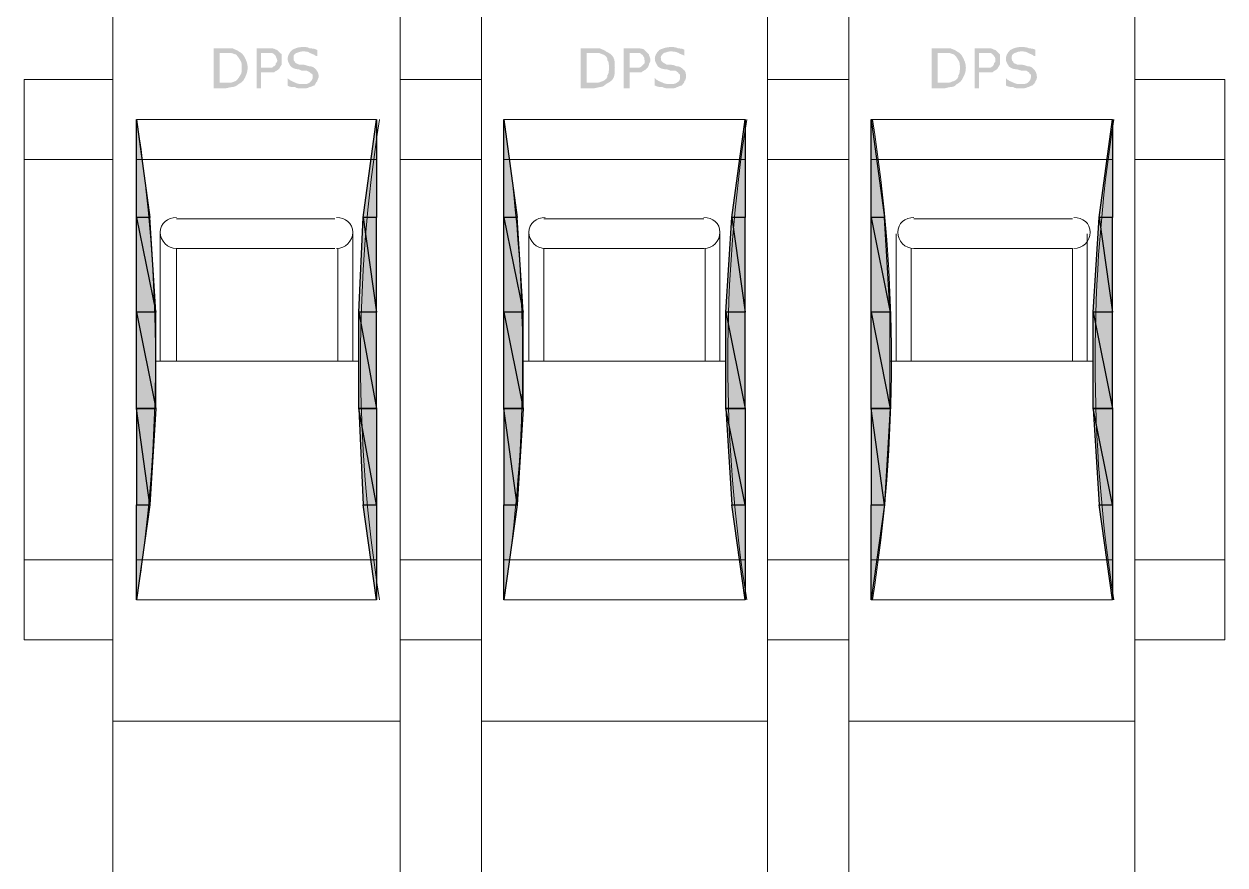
# Model space of a CAD drawing. Header units: metres. Extents: x 2999 to 3164, y 1641 to 1678.
# Drawn here: x 3010.503 to 3011.761, y 1646.888 to 1647.768 of the extents above; entities that cross this region are included whole.
import ezdxf

# ---------------------------------------------------------------- set-up
doc = ezdxf.new("R2010")
doc.units = ezdxf.units.M

msp = doc.modelspace()

# ---------------------------------------------------------------- hatches: boundary and pattern name
at = {"true_color": 0x000007}
h = msp.add_hatch(color=7, dxfattribs=at)
edge = h.paths.add_edge_path()
edge.add_spline(control_points=[(3010.7371, 1647.7226), (3010.7371, 1647.7179), (3010.7355, 1647.7148), (3010.734, 1647.7117), (3010.734, 1647.7117), (3010.7324, 1647.7086), (3010.7309, 1647.7071), (3010.7277, 1647.7055), (3010.7277, 1647.7055), (3010.7262, 1647.704), (3010.7231, 1647.7024), (3010.7215, 1647.7024), (3010.7215, 1647.7024), (3010.7184, 1647.7024), (3010.7153, 1647.7009), (3010.7122, 1647.7009)], knot_values=[0, 0, 0, 0, 0.0625, 0.0625, 0.0625, 0.0625, 0.125, 0.125, 0.125, 0.125, 0.1875, 0.1875, 0.1875, 0.1875, 1, 1, 1, 1], degree=3, periodic=0)
edge.add_line((3010.7122, 1647.7009), (3010.7014, 1647.7009))
edge.add_line((3010.7014, 1647.7009), (3010.7014, 1647.7428))
edge.add_line((3010.7014, 1647.7428), (3010.7122, 1647.7428))
edge.add_spline(control_points=[(3010.7122, 1647.7428), (3010.7153, 1647.7428), (3010.72, 1647.7428), (3010.7215, 1647.7428), (3010.7215, 1647.7428), (3010.7246, 1647.7412), (3010.7262, 1647.7412), (3010.7277, 1647.7397), (3010.7277, 1647.7397), (3010.7309, 1647.7381), (3010.7324, 1647.7366), (3010.734, 1647.7335), (3010.734, 1647.7335), (3010.7355, 1647.7303), (3010.7371, 1647.7272), (3010.7371, 1647.7226)], knot_values=[0, 0, 0, 0, 0.0625, 0.0625, 0.0625, 0.0625, 0.125, 0.125, 0.125, 0.125, 0.1875, 0.1875, 0.1875, 0.1875, 1, 1, 1, 1], degree=3, periodic=0)
edge = h.paths.add_edge_path()
edge.add_spline(control_points=[(3010.7309, 1647.7226), (3010.7309, 1647.7257), (3010.7309, 1647.7288), (3010.7293, 1647.7303), (3010.7293, 1647.7303), (3010.7277, 1647.7335), (3010.7262, 1647.735), (3010.7246, 1647.7366), (3010.7246, 1647.7366), (3010.7231, 1647.7366), (3010.7215, 1647.7381), (3010.7184, 1647.7381), (3010.7184, 1647.7381), (3010.7169, 1647.7381), (3010.7153, 1647.7381), (3010.7122, 1647.7381)], knot_values=[0, 0, 0, 0, 0.0625, 0.0625, 0.0625, 0.0625, 0.125, 0.125, 0.125, 0.125, 0.1875, 0.1875, 0.1875, 0.1875, 1, 1, 1, 1], degree=3, periodic=0)
edge.add_line((3010.7122, 1647.7381), (3010.7076, 1647.7381))
edge.add_line((3010.7076, 1647.7381), (3010.7076, 1647.7071))
edge.add_line((3010.7076, 1647.7071), (3010.7122, 1647.7071))
edge.add_spline(control_points=[(3010.7122, 1647.7071), (3010.7153, 1647.7071), (3010.7169, 1647.7071), (3010.72, 1647.7071), (3010.72, 1647.7071), (3010.7215, 1647.7071), (3010.7231, 1647.7086), (3010.7246, 1647.7086), (3010.7246, 1647.7086), (3010.7262, 1647.7102), (3010.7277, 1647.7117), (3010.7293, 1647.7148), (3010.7293, 1647.7148), (3010.7309, 1647.7164), (3010.7309, 1647.7195), (3010.7309, 1647.7226)], knot_values=[0, 0, 0, 0, 0.0625, 0.0625, 0.0625, 0.0625, 0.125, 0.125, 0.125, 0.125, 0.1875, 0.1875, 0.1875, 0.1875, 1, 1, 1, 1], degree=3, periodic=0)
edge = h.paths.add_edge_path()
edge.add_spline(control_points=[(3010.7728, 1647.7303), (3010.7728, 1647.7288), (3010.7728, 1647.7272), (3010.7728, 1647.7257), (3010.7728, 1647.7257), (3010.7712, 1647.7241), (3010.7712, 1647.7226), (3010.7696, 1647.721), (3010.7696, 1647.721), (3010.7681, 1647.7195), (3010.7665, 1647.7195), (3010.765, 1647.7179), (3010.765, 1647.7179), (3010.7619, 1647.7179), (3010.7603, 1647.7179), (3010.7572, 1647.7179)], knot_values=[0, 0, 0, 0, 0.0625, 0.0625, 0.0625, 0.0625, 0.125, 0.125, 0.125, 0.125, 0.1875, 0.1875, 0.1875, 0.1875, 1, 1, 1, 1], degree=3, periodic=0)
edge.add_line((3010.7572, 1647.7179), (3010.751, 1647.7179))
edge.add_line((3010.751, 1647.7179), (3010.751, 1647.7009))
edge.add_line((3010.751, 1647.7009), (3010.7464, 1647.7009))
edge.add_line((3010.7464, 1647.7009), (3010.7464, 1647.7428))
edge.add_line((3010.7464, 1647.7428), (3010.7572, 1647.7428))
edge.add_spline(control_points=[(3010.7572, 1647.7428), (3010.7603, 1647.7428), (3010.7619, 1647.7428), (3010.7634, 1647.7428), (3010.7634, 1647.7428), (3010.765, 1647.7428), (3010.7665, 1647.7412), (3010.7681, 1647.7412), (3010.7681, 1647.7412), (3010.7696, 1647.7397), (3010.7712, 1647.7381), (3010.7728, 1647.7366), (3010.7728, 1647.7366), (3010.7728, 1647.735), (3010.7728, 1647.7335), (3010.7728, 1647.7303)], knot_values=[0, 0, 0, 0, 0.0625, 0.0625, 0.0625, 0.0625, 0.125, 0.125, 0.125, 0.125, 0.1875, 0.1875, 0.1875, 0.1875, 1, 1, 1, 1], degree=3, periodic=0)
edge = h.paths.add_edge_path()
edge.add_spline(control_points=[(3010.7681, 1647.7303), (3010.7681, 1647.7319), (3010.7665, 1647.7335), (3010.7665, 1647.735), (3010.7665, 1647.735), (3010.7665, 1647.735), (3010.765, 1647.7366), (3010.765, 1647.7366), (3010.765, 1647.7366), (3010.7634, 1647.7381), (3010.7619, 1647.7381), (3010.7619, 1647.7381), (3010.7619, 1647.7381), (3010.7603, 1647.7381), (3010.7588, 1647.7381), (3010.7572, 1647.7381)], knot_values=[0, 0, 0, 0, 0.0625, 0.0625, 0.0625, 0.0625, 0.125, 0.125, 0.125, 0.125, 0.1875, 0.1875, 0.1875, 0.1875, 1, 1, 1, 1], degree=3, periodic=0)
edge.add_line((3010.7572, 1647.7381), (3010.751, 1647.7381))
edge.add_line((3010.751, 1647.7381), (3010.751, 1647.7226))
edge.add_line((3010.751, 1647.7226), (3010.7557, 1647.7226))
edge.add_spline(control_points=[(3010.7557, 1647.7226), (3010.7588, 1647.7226), (3010.7603, 1647.7226), (3010.7619, 1647.7226), (3010.7619, 1647.7226), (3010.7634, 1647.7226), (3010.7634, 1647.7241), (3010.765, 1647.7241), (3010.765, 1647.7241), (3010.7665, 1647.7257), (3010.7665, 1647.7257), (3010.7665, 1647.7272), (3010.7665, 1647.7272), (3010.7681, 1647.7288), (3010.7681, 1647.7288), (3010.7681, 1647.7303)], knot_values=[0, 0, 0, 0, 0.0625, 0.0625, 0.0625, 0.0625, 0.125, 0.125, 0.125, 0.125, 0.1875, 0.1875, 0.1875, 0.1875, 1, 1, 1, 1], degree=3, periodic=0)
edge = h.paths.add_edge_path()
edge.add_spline(control_points=[(3010.8116, 1647.7133), (3010.8116, 1647.7117), (3010.81, 1647.7102), (3010.81, 1647.7086), (3010.81, 1647.7086), (3010.8084, 1647.7071), (3010.8084, 1647.7055), (3010.8069, 1647.704), (3010.8069, 1647.704), (3010.8053, 1647.704), (3010.8038, 1647.7024), (3010.8022, 1647.7024), (3010.8022, 1647.7024), (3010.7991, 1647.7009), (3010.7976, 1647.7009), (3010.7945, 1647.7009), (3010.7945, 1647.7009), (3010.7914, 1647.7009), (3010.7883, 1647.7009), (3010.7867, 1647.7024), (3010.7867, 1647.7024), (3010.7836, 1647.7024), (3010.7805, 1647.7024), (3010.779, 1647.704)], knot_values=[0, 0, 0, 0, 0.041667, 0.041667, 0.041667, 0.041667, 0.083333, 0.083333, 0.083333, 0.083333, 0.125, 0.125, 0.125, 0.125, 0.166667, 0.166667, 0.166667, 0.166667, 0.208333, 0.208333, 0.208333, 0.208333, 1, 1, 1, 1], degree=3, periodic=0)
edge.add_line((3010.779, 1647.704), (3010.779, 1647.7117))
edge.add_spline(control_points=[(3010.779, 1647.7117), (3010.7821, 1647.7086), (3010.7836, 1647.7086), (3010.7867, 1647.7071), (3010.7867, 1647.7071), (3010.7898, 1647.7055), (3010.7914, 1647.7055), (3010.7945, 1647.7055), (3010.7945, 1647.7055), (3010.7976, 1647.7055), (3010.8007, 1647.7055), (3010.8022, 1647.7071), (3010.8022, 1647.7071), (3010.8038, 1647.7086), (3010.8053, 1647.7102), (3010.8053, 1647.7133), (3010.8053, 1647.7133), (3010.8053, 1647.7148), (3010.8053, 1647.7164), (3010.8038, 1647.7164), (3010.8038, 1647.7164), (3010.8022, 1647.7179), (3010.8022, 1647.7179), (3010.7991, 1647.7195), (3010.7991, 1647.7195), (3010.7991, 1647.7195), (3010.7976, 1647.7195), (3010.7945, 1647.7195), (3010.7945, 1647.7195), (3010.7929, 1647.7195), (3010.7914, 1647.721), (3010.7898, 1647.721), (3010.7898, 1647.721), (3010.7867, 1647.721), (3010.7836, 1647.7226), (3010.7821, 1647.7241), (3010.7821, 1647.7241), (3010.7805, 1647.7272), (3010.779, 1647.7288), (3010.779, 1647.7319), (3010.779, 1647.7319), (3010.779, 1647.735), (3010.7805, 1647.7381), (3010.7836, 1647.7412), (3010.7836, 1647.7412), (3010.7867, 1647.7428), (3010.7898, 1647.7443), (3010.7945, 1647.7443), (3010.7945, 1647.7443), (3010.7976, 1647.7443), (3010.8007, 1647.7443), (3010.8022, 1647.7428), (3010.8022, 1647.7428), (3010.8053, 1647.7428), (3010.8069, 1647.7428), (3010.81, 1647.7412)], knot_values=[0, 0, 0, 0, 0.017857, 0.017857, 0.017857, 0.017857, 0.035714, 0.035714, 0.035714, 0.035714, 0.053571, 0.053571, 0.053571, 0.053571, 0.071429, 0.071429, 0.071429, 0.071429, 0.089286, 0.089286, 0.089286, 0.089286, 0.107143, 0.107143, 0.107143, 0.107143, 0.125, 0.125, 0.125, 0.125, 0.142857, 0.142857, 0.142857, 0.142857, 0.160714, 0.160714, 0.160714, 0.160714, 0.178571, 0.178571, 0.178571, 0.178571, 0.196429, 0.196429, 0.196429, 0.196429, 0.214286, 0.214286, 0.214286, 0.214286, 0.232143, 0.232143, 0.232143, 0.232143, 1, 1, 1, 1], degree=3, periodic=0)
edge.add_line((3010.81, 1647.7412), (3010.81, 1647.735))
edge.add_line((3010.81, 1647.735), (3010.8084, 1647.735))
edge.add_spline(control_points=[(3010.8084, 1647.735), (3010.8069, 1647.7366), (3010.8053, 1647.7366), (3010.8022, 1647.7381), (3010.8022, 1647.7381), (3010.8007, 1647.7397), (3010.7976, 1647.7397), (3010.7945, 1647.7397), (3010.7945, 1647.7397), (3010.7914, 1647.7397), (3010.7898, 1647.7381), (3010.7883, 1647.7381), (3010.7883, 1647.7381), (3010.7852, 1647.7366), (3010.7852, 1647.735), (3010.7852, 1647.7335), (3010.7852, 1647.7335), (3010.7852, 1647.7303), (3010.7852, 1647.7303), (3010.7867, 1647.7288), (3010.7867, 1647.7288), (3010.7867, 1647.7272), (3010.7883, 1647.7272), (3010.7914, 1647.7257), (3010.7914, 1647.7257), (3010.7914, 1647.7257), (3010.7945, 1647.7257), (3010.796, 1647.7257), (3010.796, 1647.7257), (3010.7976, 1647.7257), (3010.8007, 1647.7241), (3010.8022, 1647.7241), (3010.8022, 1647.7241), (3010.8053, 1647.7241), (3010.8069, 1647.7226), (3010.8084, 1647.721), (3010.8084, 1647.721), (3010.81, 1647.7195), (3010.8116, 1647.7164), (3010.8116, 1647.7133)], knot_values=[0, 0, 0, 0, 0.025, 0.025, 0.025, 0.025, 0.05, 0.05, 0.05, 0.05, 0.075, 0.075, 0.075, 0.075, 0.1, 0.1, 0.1, 0.1, 0.125, 0.125, 0.125, 0.125, 0.15, 0.15, 0.15, 0.15, 0.175, 0.175, 0.175, 0.175, 0.2, 0.2, 0.2, 0.2, 0.225, 0.225, 0.225, 0.225, 1, 1, 1, 1], degree=3, periodic=0)
h = msp.add_hatch(color=7, dxfattribs=at)
edge = h.paths.add_edge_path()
edge.add_spline(control_points=[(3011.1219, 1647.7226), (3011.1219, 1647.7179), (3011.1219, 1647.7148), (3011.1204, 1647.7117), (3011.1204, 1647.7117), (3011.1188, 1647.7086), (3011.1157, 1647.7071), (3011.1126, 1647.7055), (3011.1126, 1647.7055), (3011.1111, 1647.704), (3011.1095, 1647.7024), (3011.1064, 1647.7024), (3011.1064, 1647.7024), (3011.1049, 1647.7024), (3011.1018, 1647.7009), (3011.0971, 1647.7009)], knot_values=[0, 0, 0, 0, 0.0625, 0.0625, 0.0625, 0.0625, 0.125, 0.125, 0.125, 0.125, 0.1875, 0.1875, 0.1875, 0.1875, 1, 1, 1, 1], degree=3, periodic=0)
edge.add_line((3011.0971, 1647.7009), (3011.0862, 1647.7009))
edge.add_line((3011.0862, 1647.7009), (3011.0862, 1647.7428))
edge.add_line((3011.0862, 1647.7428), (3011.0971, 1647.7428))
edge.add_spline(control_points=[(3011.0971, 1647.7428), (3011.1018, 1647.7428), (3011.1049, 1647.7428), (3011.1064, 1647.7428), (3011.1064, 1647.7428), (3011.1095, 1647.7412), (3011.1111, 1647.7412), (3011.1126, 1647.7397), (3011.1126, 1647.7397), (3011.1157, 1647.7381), (3011.1188, 1647.7366), (3011.1204, 1647.7335), (3011.1204, 1647.7335), (3011.1219, 1647.7303), (3011.1219, 1647.7272), (3011.1219, 1647.7226)], knot_values=[0, 0, 0, 0, 0.0625, 0.0625, 0.0625, 0.0625, 0.125, 0.125, 0.125, 0.125, 0.1875, 0.1875, 0.1875, 0.1875, 1, 1, 1, 1], degree=3, periodic=0)
edge = h.paths.add_edge_path()
edge.add_spline(control_points=[(3011.1157, 1647.7226), (3011.1157, 1647.7257), (3011.1157, 1647.7288), (3011.1142, 1647.7303), (3011.1142, 1647.7303), (3011.1142, 1647.7335), (3011.1126, 1647.735), (3011.1095, 1647.7366), (3011.1095, 1647.7366), (3011.108, 1647.7366), (3011.1064, 1647.7381), (3011.1049, 1647.7381), (3011.1049, 1647.7381), (3011.1018, 1647.7381), (3011.1002, 1647.7381), (3011.0971, 1647.7381)], knot_values=[0, 0, 0, 0, 0.0625, 0.0625, 0.0625, 0.0625, 0.125, 0.125, 0.125, 0.125, 0.1875, 0.1875, 0.1875, 0.1875, 1, 1, 1, 1], degree=3, periodic=0)
edge.add_line((3011.0971, 1647.7381), (3011.0925, 1647.7381))
edge.add_line((3011.0925, 1647.7381), (3011.0925, 1647.7071))
edge.add_line((3011.0925, 1647.7071), (3011.0971, 1647.7071))
edge.add_spline(control_points=[(3011.0971, 1647.7071), (3011.1002, 1647.7071), (3011.1033, 1647.7071), (3011.1049, 1647.7071), (3011.1049, 1647.7071), (3011.1064, 1647.7071), (3011.108, 1647.7086), (3011.1095, 1647.7086), (3011.1095, 1647.7086), (3011.1126, 1647.7102), (3011.1142, 1647.7117), (3011.1142, 1647.7148), (3011.1142, 1647.7148), (3011.1157, 1647.7164), (3011.1157, 1647.7195), (3011.1157, 1647.7226)], knot_values=[0, 0, 0, 0, 0.0625, 0.0625, 0.0625, 0.0625, 0.125, 0.125, 0.125, 0.125, 0.1875, 0.1875, 0.1875, 0.1875, 1, 1, 1, 1], degree=3, periodic=0)
edge = h.paths.add_edge_path()
edge.add_spline(control_points=[(3011.1592, 1647.7303), (3011.1592, 1647.7288), (3011.1576, 1647.7272), (3011.1576, 1647.7257), (3011.1576, 1647.7257), (3011.1576, 1647.7241), (3011.1561, 1647.7226), (3011.1545, 1647.721), (3011.1545, 1647.721), (3011.153, 1647.7195), (3011.1514, 1647.7195), (3011.1499, 1647.7179), (3011.1499, 1647.7179), (3011.1483, 1647.7179), (3011.1452, 1647.7179), (3011.1421, 1647.7179)], knot_values=[0, 0, 0, 0, 0.0625, 0.0625, 0.0625, 0.0625, 0.125, 0.125, 0.125, 0.125, 0.1875, 0.1875, 0.1875, 0.1875, 1, 1, 1, 1], degree=3, periodic=0)
edge.add_line((3011.1421, 1647.7179), (3011.1375, 1647.7179))
edge.add_line((3011.1375, 1647.7179), (3011.1375, 1647.7009))
edge.add_line((3011.1375, 1647.7009), (3011.1313, 1647.7009))
edge.add_line((3011.1313, 1647.7009), (3011.1313, 1647.7428))
edge.add_line((3011.1313, 1647.7428), (3011.1421, 1647.7428))
edge.add_spline(control_points=[(3011.1421, 1647.7428), (3011.1452, 1647.7428), (3011.1468, 1647.7428), (3011.1483, 1647.7428), (3011.1483, 1647.7428), (3011.1514, 1647.7428), (3011.153, 1647.7412), (3011.153, 1647.7412), (3011.153, 1647.7412), (3011.1545, 1647.7397), (3011.1561, 1647.7381), (3011.1576, 1647.7366), (3011.1576, 1647.7366), (3011.1576, 1647.735), (3011.1592, 1647.7335), (3011.1592, 1647.7303)], knot_values=[0, 0, 0, 0, 0.0625, 0.0625, 0.0625, 0.0625, 0.125, 0.125, 0.125, 0.125, 0.1875, 0.1875, 0.1875, 0.1875, 1, 1, 1, 1], degree=3, periodic=0)
edge = h.paths.add_edge_path()
edge.add_spline(control_points=[(3011.153, 1647.7303), (3011.153, 1647.7319), (3011.153, 1647.7335), (3011.1514, 1647.735), (3011.1514, 1647.735), (3011.1514, 1647.735), (3011.1514, 1647.7366), (3011.1499, 1647.7366), (3011.1499, 1647.7366), (3011.1483, 1647.7381), (3011.1483, 1647.7381), (3011.1468, 1647.7381), (3011.1468, 1647.7381), (3011.1452, 1647.7381), (3011.1437, 1647.7381), (3011.1421, 1647.7381)], knot_values=[0, 0, 0, 0, 0.0625, 0.0625, 0.0625, 0.0625, 0.125, 0.125, 0.125, 0.125, 0.1875, 0.1875, 0.1875, 0.1875, 1, 1, 1, 1], degree=3, periodic=0)
edge.add_line((3011.1421, 1647.7381), (3011.1375, 1647.7381))
edge.add_line((3011.1375, 1647.7381), (3011.1375, 1647.7226))
edge.add_line((3011.1375, 1647.7226), (3011.1421, 1647.7226))
edge.add_spline(control_points=[(3011.1421, 1647.7226), (3011.1437, 1647.7226), (3011.1452, 1647.7226), (3011.1468, 1647.7226), (3011.1468, 1647.7226), (3011.1483, 1647.7226), (3011.1499, 1647.7241), (3011.1499, 1647.7241), (3011.1499, 1647.7241), (3011.1514, 1647.7257), (3011.1514, 1647.7257), (3011.153, 1647.7272), (3011.153, 1647.7272), (3011.153, 1647.7288), (3011.153, 1647.7288), (3011.153, 1647.7303)], knot_values=[0, 0, 0, 0, 0.0625, 0.0625, 0.0625, 0.0625, 0.125, 0.125, 0.125, 0.125, 0.1875, 0.1875, 0.1875, 0.1875, 1, 1, 1, 1], degree=3, periodic=0)
edge = h.paths.add_edge_path()
edge.add_spline(control_points=[(3011.1964, 1647.7133), (3011.1964, 1647.7117), (3011.1964, 1647.7102), (3011.1949, 1647.7086), (3011.1949, 1647.7086), (3011.1949, 1647.7071), (3011.1933, 1647.7055), (3011.1918, 1647.704), (3011.1918, 1647.704), (3011.1902, 1647.704), (3011.1887, 1647.7024), (3011.1871, 1647.7024), (3011.1871, 1647.7024), (3011.1856, 1647.7009), (3011.1825, 1647.7009), (3011.1794, 1647.7009), (3011.1794, 1647.7009), (3011.1763, 1647.7009), (3011.1747, 1647.7009), (3011.1716, 1647.7024), (3011.1716, 1647.7024), (3011.1685, 1647.7024), (3011.1669, 1647.7024), (3011.1638, 1647.704)], knot_values=[0, 0, 0, 0, 0.041667, 0.041667, 0.041667, 0.041667, 0.083333, 0.083333, 0.083333, 0.083333, 0.125, 0.125, 0.125, 0.125, 0.166667, 0.166667, 0.166667, 0.166667, 0.208333, 0.208333, 0.208333, 0.208333, 1, 1, 1, 1], degree=3, periodic=0)
edge.add_line((3011.1638, 1647.704), (3011.1638, 1647.7117))
edge.add_spline(control_points=[(3011.1638, 1647.7117), (3011.1669, 1647.7086), (3011.1685, 1647.7086), (3011.1716, 1647.7071), (3011.1716, 1647.7071), (3011.1747, 1647.7055), (3011.1778, 1647.7055), (3011.1794, 1647.7055), (3011.1794, 1647.7055), (3011.1825, 1647.7055), (3011.1856, 1647.7055), (3011.1871, 1647.7071), (3011.1871, 1647.7071), (3011.1902, 1647.7086), (3011.1902, 1647.7102), (3011.1902, 1647.7133), (3011.1902, 1647.7133), (3011.1902, 1647.7148), (3011.1902, 1647.7164), (3011.1887, 1647.7164), (3011.1887, 1647.7164), (3011.1887, 1647.7179), (3011.1871, 1647.7179), (3011.1856, 1647.7195), (3011.1856, 1647.7195), (3011.184, 1647.7195), (3011.1825, 1647.7195), (3011.1809, 1647.7195), (3011.1809, 1647.7195), (3011.1794, 1647.7195), (3011.1778, 1647.721), (3011.1747, 1647.721), (3011.1747, 1647.721), (3011.1716, 1647.721), (3011.1685, 1647.7226), (3011.1669, 1647.7241), (3011.1669, 1647.7241), (3011.1654, 1647.7272), (3011.1638, 1647.7288), (3011.1638, 1647.7319), (3011.1638, 1647.7319), (3011.1638, 1647.735), (3011.1654, 1647.7381), (3011.1685, 1647.7412), (3011.1685, 1647.7412), (3011.1716, 1647.7428), (3011.1763, 1647.7443), (3011.1809, 1647.7443), (3011.1809, 1647.7443), (3011.1825, 1647.7443), (3011.1856, 1647.7443), (3011.1887, 1647.7428), (3011.1887, 1647.7428), (3011.1902, 1647.7428), (3011.1933, 1647.7428), (3011.1949, 1647.7412)], knot_values=[0, 0, 0, 0, 0.017857, 0.017857, 0.017857, 0.017857, 0.035714, 0.035714, 0.035714, 0.035714, 0.053571, 0.053571, 0.053571, 0.053571, 0.071429, 0.071429, 0.071429, 0.071429, 0.089286, 0.089286, 0.089286, 0.089286, 0.107143, 0.107143, 0.107143, 0.107143, 0.125, 0.125, 0.125, 0.125, 0.142857, 0.142857, 0.142857, 0.142857, 0.160714, 0.160714, 0.160714, 0.160714, 0.178571, 0.178571, 0.178571, 0.178571, 0.196429, 0.196429, 0.196429, 0.196429, 0.214286, 0.214286, 0.214286, 0.214286, 0.232143, 0.232143, 0.232143, 0.232143, 1, 1, 1, 1], degree=3, periodic=0)
edge.add_line((3011.1949, 1647.7412), (3011.1949, 1647.735))
edge.add_spline(control_points=[(3011.1949, 1647.735), (3011.1933, 1647.7366), (3011.1902, 1647.7366), (3011.1887, 1647.7381), (3011.1887, 1647.7381), (3011.1856, 1647.7397), (3011.1825, 1647.7397), (3011.1794, 1647.7397), (3011.1794, 1647.7397), (3011.1778, 1647.7397), (3011.1747, 1647.7381), (3011.1732, 1647.7381), (3011.1732, 1647.7381), (3011.1716, 1647.7366), (3011.1701, 1647.735), (3011.1701, 1647.7335), (3011.1701, 1647.7335), (3011.1701, 1647.7303), (3011.1701, 1647.7303), (3011.1716, 1647.7288), (3011.1716, 1647.7288), (3011.1732, 1647.7272), (3011.1747, 1647.7272), (3011.1763, 1647.7257), (3011.1763, 1647.7257), (3011.1778, 1647.7257), (3011.1794, 1647.7257), (3011.1809, 1647.7257), (3011.1809, 1647.7257), (3011.184, 1647.7257), (3011.1856, 1647.7241), (3011.1871, 1647.7241), (3011.1871, 1647.7241), (3011.1902, 1647.7241), (3011.1918, 1647.7226), (3011.1933, 1647.721), (3011.1933, 1647.721), (3011.1964, 1647.7195), (3011.1964, 1647.7164), (3011.1964, 1647.7133)], knot_values=[0, 0, 0, 0, 0.025, 0.025, 0.025, 0.025, 0.05, 0.05, 0.05, 0.05, 0.075, 0.075, 0.075, 0.075, 0.1, 0.1, 0.1, 0.1, 0.125, 0.125, 0.125, 0.125, 0.15, 0.15, 0.15, 0.15, 0.175, 0.175, 0.175, 0.175, 0.2, 0.2, 0.2, 0.2, 0.225, 0.225, 0.225, 0.225, 1, 1, 1, 1], degree=3, periodic=0)
h = msp.add_hatch(color=7, dxfattribs=at)
edge = h.paths.add_edge_path()
edge.add_spline(control_points=[(3011.4898, 1647.7226), (3011.4898, 1647.7179), (3011.4882, 1647.7148), (3011.4866, 1647.7117), (3011.4866, 1647.7117), (3011.4851, 1647.7086), (3011.4835, 1647.7071), (3011.4804, 1647.7055), (3011.4804, 1647.7055), (3011.4789, 1647.704), (3011.4773, 1647.7024), (3011.4742, 1647.7024), (3011.4742, 1647.7024), (3011.4711, 1647.7024), (3011.4696, 1647.7009), (3011.4649, 1647.7009)], knot_values=[0, 0, 0, 0, 0.0625, 0.0625, 0.0625, 0.0625, 0.125, 0.125, 0.125, 0.125, 0.1875, 0.1875, 0.1875, 0.1875, 1, 1, 1, 1], degree=3, periodic=0)
edge.add_line((3011.4649, 1647.7009), (3011.4541, 1647.7009))
edge.add_line((3011.4541, 1647.7009), (3011.4541, 1647.7428))
edge.add_line((3011.4541, 1647.7428), (3011.4649, 1647.7428))
edge.add_spline(control_points=[(3011.4649, 1647.7428), (3011.4696, 1647.7428), (3011.4727, 1647.7428), (3011.4742, 1647.7428), (3011.4742, 1647.7428), (3011.4773, 1647.7412), (3011.4789, 1647.7412), (3011.4804, 1647.7397), (3011.4804, 1647.7397), (3011.4835, 1647.7381), (3011.4851, 1647.7366), (3011.4866, 1647.7335), (3011.4866, 1647.7335), (3011.4882, 1647.7303), (3011.4898, 1647.7272), (3011.4898, 1647.7226)], knot_values=[0, 0, 0, 0, 0.0625, 0.0625, 0.0625, 0.0625, 0.125, 0.125, 0.125, 0.125, 0.1875, 0.1875, 0.1875, 0.1875, 1, 1, 1, 1], degree=3, periodic=0)
edge = h.paths.add_edge_path()
edge.add_spline(control_points=[(3011.4835, 1647.7226), (3011.4835, 1647.7257), (3011.4835, 1647.7288), (3011.482, 1647.7303), (3011.482, 1647.7303), (3011.4804, 1647.7335), (3011.4789, 1647.735), (3011.4773, 1647.7366), (3011.4773, 1647.7366), (3011.4758, 1647.7366), (3011.4742, 1647.7381), (3011.4711, 1647.7381), (3011.4711, 1647.7381), (3011.4696, 1647.7381), (3011.468, 1647.7381), (3011.4649, 1647.7381)], knot_values=[0, 0, 0, 0, 0.0625, 0.0625, 0.0625, 0.0625, 0.125, 0.125, 0.125, 0.125, 0.1875, 0.1875, 0.1875, 0.1875, 1, 1, 1, 1], degree=3, periodic=0)
edge.add_line((3011.4649, 1647.7381), (3011.4603, 1647.7381))
edge.add_line((3011.4603, 1647.7381), (3011.4603, 1647.7071))
edge.add_line((3011.4603, 1647.7071), (3011.4649, 1647.7071))
edge.add_spline(control_points=[(3011.4649, 1647.7071), (3011.468, 1647.7071), (3011.4696, 1647.7071), (3011.4727, 1647.7071), (3011.4727, 1647.7071), (3011.4742, 1647.7071), (3011.4758, 1647.7086), (3011.4773, 1647.7086), (3011.4773, 1647.7086), (3011.4804, 1647.7102), (3011.482, 1647.7117), (3011.482, 1647.7148), (3011.482, 1647.7148), (3011.4835, 1647.7164), (3011.4835, 1647.7195), (3011.4835, 1647.7226)], knot_values=[0, 0, 0, 0, 0.0625, 0.0625, 0.0625, 0.0625, 0.125, 0.125, 0.125, 0.125, 0.1875, 0.1875, 0.1875, 0.1875, 1, 1, 1, 1], degree=3, periodic=0)
edge = h.paths.add_edge_path()
edge.add_spline(control_points=[(3011.5254, 1647.7303), (3011.5254, 1647.7288), (3011.5254, 1647.7272), (3011.5254, 1647.7257), (3011.5254, 1647.7257), (3011.5239, 1647.7241), (3011.5239, 1647.7226), (3011.5223, 1647.721), (3011.5223, 1647.721), (3011.5208, 1647.7195), (3011.5192, 1647.7195), (3011.5177, 1647.7179), (3011.5177, 1647.7179), (3011.5161, 1647.7179), (3011.513, 1647.7179), (3011.5099, 1647.7179)], knot_values=[0, 0, 0, 0, 0.0625, 0.0625, 0.0625, 0.0625, 0.125, 0.125, 0.125, 0.125, 0.1875, 0.1875, 0.1875, 0.1875, 1, 1, 1, 1], degree=3, periodic=0)
edge.add_line((3011.5099, 1647.7179), (3011.5037, 1647.7179))
edge.add_line((3011.5037, 1647.7179), (3011.5037, 1647.7009))
edge.add_line((3011.5037, 1647.7009), (3011.4991, 1647.7009))
edge.add_line((3011.4991, 1647.7009), (3011.4991, 1647.7428))
edge.add_line((3011.4991, 1647.7428), (3011.5099, 1647.7428))
edge.add_spline(control_points=[(3011.5099, 1647.7428), (3011.513, 1647.7428), (3011.5146, 1647.7428), (3011.5161, 1647.7428), (3011.5161, 1647.7428), (3011.5177, 1647.7428), (3011.5192, 1647.7412), (3011.5208, 1647.7412), (3011.5208, 1647.7412), (3011.5223, 1647.7397), (3011.5239, 1647.7381), (3011.5254, 1647.7366), (3011.5254, 1647.7366), (3011.5254, 1647.735), (3011.5254, 1647.7335), (3011.5254, 1647.7303)], knot_values=[0, 0, 0, 0, 0.0625, 0.0625, 0.0625, 0.0625, 0.125, 0.125, 0.125, 0.125, 0.1875, 0.1875, 0.1875, 0.1875, 1, 1, 1, 1], degree=3, periodic=0)
edge = h.paths.add_edge_path()
edge.add_spline(control_points=[(3011.5208, 1647.7303), (3011.5208, 1647.7319), (3011.5208, 1647.7335), (3011.5192, 1647.735), (3011.5192, 1647.735), (3011.5192, 1647.735), (3011.5177, 1647.7366), (3011.5177, 1647.7366), (3011.5177, 1647.7366), (3011.5161, 1647.7381), (3011.5161, 1647.7381), (3011.5146, 1647.7381), (3011.5146, 1647.7381), (3011.513, 1647.7381), (3011.5115, 1647.7381), (3011.5099, 1647.7381)], knot_values=[0, 0, 0, 0, 0.0625, 0.0625, 0.0625, 0.0625, 0.125, 0.125, 0.125, 0.125, 0.1875, 0.1875, 0.1875, 0.1875, 1, 1, 1, 1], degree=3, periodic=0)
edge.add_line((3011.5099, 1647.7381), (3011.5037, 1647.7381))
edge.add_line((3011.5037, 1647.7381), (3011.5037, 1647.7226))
edge.add_line((3011.5037, 1647.7226), (3011.5084, 1647.7226))
edge.add_spline(control_points=[(3011.5084, 1647.7226), (3011.5115, 1647.7226), (3011.513, 1647.7226), (3011.5146, 1647.7226), (3011.5146, 1647.7226), (3011.5161, 1647.7226), (3011.5177, 1647.7241), (3011.5177, 1647.7241), (3011.5177, 1647.7241), (3011.5192, 1647.7257), (3011.5192, 1647.7257), (3011.5192, 1647.7272), (3011.5192, 1647.7272), (3011.5208, 1647.7288), (3011.5208, 1647.7288), (3011.5208, 1647.7303)], knot_values=[0, 0, 0, 0, 0.0625, 0.0625, 0.0625, 0.0625, 0.125, 0.125, 0.125, 0.125, 0.1875, 0.1875, 0.1875, 0.1875, 1, 1, 1, 1], degree=3, periodic=0)
edge = h.paths.add_edge_path()
edge.add_spline(control_points=[(3011.5642, 1647.7133), (3011.5642, 1647.7117), (3011.5642, 1647.7102), (3011.5627, 1647.7086), (3011.5627, 1647.7086), (3011.5627, 1647.7071), (3011.5611, 1647.7055), (3011.5596, 1647.704), (3011.5596, 1647.704), (3011.558, 1647.704), (3011.5565, 1647.7024), (3011.5549, 1647.7024), (3011.5549, 1647.7024), (3011.5518, 1647.7009), (3011.5503, 1647.7009), (3011.5472, 1647.7009), (3011.5472, 1647.7009), (3011.5441, 1647.7009), (3011.541, 1647.7009), (3011.5394, 1647.7024), (3011.5394, 1647.7024), (3011.5363, 1647.7024), (3011.5348, 1647.7024), (3011.5317, 1647.704)], knot_values=[0, 0, 0, 0, 0.041667, 0.041667, 0.041667, 0.041667, 0.083333, 0.083333, 0.083333, 0.083333, 0.125, 0.125, 0.125, 0.125, 0.166667, 0.166667, 0.166667, 0.166667, 0.208333, 0.208333, 0.208333, 0.208333, 1, 1, 1, 1], degree=3, periodic=0)
edge.add_line((3011.5317, 1647.704), (3011.5317, 1647.7117))
edge.add_spline(control_points=[(3011.5317, 1647.7117), (3011.5348, 1647.7086), (3011.5363, 1647.7086), (3011.5394, 1647.7071), (3011.5394, 1647.7071), (3011.5425, 1647.7055), (3011.5441, 1647.7055), (3011.5472, 1647.7055), (3011.5472, 1647.7055), (3011.5503, 1647.7055), (3011.5534, 1647.7055), (3011.5549, 1647.7071), (3011.5549, 1647.7071), (3011.5565, 1647.7086), (3011.558, 1647.7102), (3011.558, 1647.7133), (3011.558, 1647.7133), (3011.558, 1647.7148), (3011.558, 1647.7164), (3011.5565, 1647.7164), (3011.5565, 1647.7164), (3011.5565, 1647.7179), (3011.5549, 1647.7179), (3011.5534, 1647.7195), (3011.5534, 1647.7195), (3011.5518, 1647.7195), (3011.5503, 1647.7195), (3011.5487, 1647.7195), (3011.5487, 1647.7195), (3011.5472, 1647.7195), (3011.5441, 1647.721), (3011.5425, 1647.721), (3011.5425, 1647.721), (3011.5394, 1647.721), (3011.5363, 1647.7226), (3011.5348, 1647.7241), (3011.5348, 1647.7241), (3011.5332, 1647.7272), (3011.5317, 1647.7288), (3011.5317, 1647.7319), (3011.5317, 1647.7319), (3011.5317, 1647.735), (3011.5332, 1647.7381), (3011.5363, 1647.7412), (3011.5363, 1647.7412), (3011.5394, 1647.7428), (3011.5425, 1647.7443), (3011.5472, 1647.7443), (3011.5472, 1647.7443), (3011.5503, 1647.7443), (3011.5534, 1647.7443), (3011.5565, 1647.7428), (3011.5565, 1647.7428), (3011.558, 1647.7428), (3011.5611, 1647.7428), (3011.5627, 1647.7412)], knot_values=[0, 0, 0, 0, 0.017857, 0.017857, 0.017857, 0.017857, 0.035714, 0.035714, 0.035714, 0.035714, 0.053571, 0.053571, 0.053571, 0.053571, 0.071429, 0.071429, 0.071429, 0.071429, 0.089286, 0.089286, 0.089286, 0.089286, 0.107143, 0.107143, 0.107143, 0.107143, 0.125, 0.125, 0.125, 0.125, 0.142857, 0.142857, 0.142857, 0.142857, 0.160714, 0.160714, 0.160714, 0.160714, 0.178571, 0.178571, 0.178571, 0.178571, 0.196429, 0.196429, 0.196429, 0.196429, 0.214286, 0.214286, 0.214286, 0.214286, 0.232143, 0.232143, 0.232143, 0.232143, 1, 1, 1, 1], degree=3, periodic=0)
edge.add_line((3011.5627, 1647.7412), (3011.5627, 1647.735))
edge.add_line((3011.5627, 1647.735), (3011.5611, 1647.735))
edge.add_spline(control_points=[(3011.5611, 1647.735), (3011.5596, 1647.7366), (3011.558, 1647.7366), (3011.5549, 1647.7381), (3011.5549, 1647.7381), (3011.5534, 1647.7397), (3011.5503, 1647.7397), (3011.5472, 1647.7397), (3011.5472, 1647.7397), (3011.5441, 1647.7397), (3011.5425, 1647.7381), (3011.541, 1647.7381), (3011.541, 1647.7381), (3011.5379, 1647.7366), (3011.5379, 1647.735), (3011.5379, 1647.7335), (3011.5379, 1647.7335), (3011.5379, 1647.7303), (3011.5379, 1647.7303), (3011.5394, 1647.7288), (3011.5394, 1647.7288), (3011.5394, 1647.7272), (3011.541, 1647.7272), (3011.5441, 1647.7257), (3011.5441, 1647.7257), (3011.5456, 1647.7257), (3011.5472, 1647.7257), (3011.5487, 1647.7257), (3011.5487, 1647.7257), (3011.5518, 1647.7257), (3011.5534, 1647.7241), (3011.5549, 1647.7241), (3011.5549, 1647.7241), (3011.558, 1647.7241), (3011.5596, 1647.7226), (3011.5611, 1647.721), (3011.5611, 1647.721), (3011.5627, 1647.7195), (3011.5642, 1647.7164), (3011.5642, 1647.7133)], knot_values=[0, 0, 0, 0, 0.025, 0.025, 0.025, 0.025, 0.05, 0.05, 0.05, 0.05, 0.075, 0.075, 0.075, 0.075, 0.1, 0.1, 0.1, 0.1, 0.125, 0.125, 0.125, 0.125, 0.15, 0.15, 0.15, 0.15, 0.175, 0.175, 0.175, 0.175, 0.2, 0.2, 0.2, 0.2, 0.225, 0.225, 0.225, 0.225, 1, 1, 1, 1], degree=3, periodic=0)
for points in [[(3010.6207, 1647.6683), (3010.6346, 1647.5658), (3010.6207, 1647.5658)], [(3010.8721, 1647.6683), (3010.8721, 1647.5658), (3010.8581, 1647.5658)], [(3011.0055, 1647.6683), (3011.0195, 1647.5658), (3011.0055, 1647.5658)], [(3011.2585, 1647.6683), (3011.2585, 1647.5658), (3011.2445, 1647.5658)], [(3011.3904, 1647.6683), (3011.4044, 1647.5658), (3011.3904, 1647.5658)], [(3011.6434, 1647.6683), (3011.6434, 1647.5658), (3011.6294, 1647.5658)], [(3010.6207, 1647.3656), (3010.6408, 1647.3656), (3010.6346, 1647.2648)], [(3010.8535, 1647.3656), (3010.8721, 1647.3656), (3010.8721, 1647.2648)], [(3011.0055, 1647.3656), (3011.0257, 1647.3656), (3011.0195, 1647.2648)], [(3011.2383, 1647.3656), (3011.2585, 1647.3656), (3011.2585, 1647.2648)], [(3011.3904, 1647.3656), (3011.4106, 1647.3656), (3011.4044, 1647.2648)], [(3011.6232, 1647.3656), (3011.6434, 1647.3656), (3011.6434, 1647.2648)]]:
    msp.add_hatch(color=7, dxfattribs=at).paths.add_polyline_path(points)
h = msp.add_hatch(color=7, dxfattribs=at)
h.paths.add_polyline_path([(3010.6346, 1647.5658), (3010.6207, 1647.5658), (3010.6408, 1647.4665)])
h.paths.add_polyline_path([(3010.6207, 1647.5658), (3010.6408, 1647.4665), (3010.6207, 1647.4665)])
h = msp.add_hatch(color=7, dxfattribs=at)
h.paths.add_polyline_path([(3010.8721, 1647.5658), (3010.8581, 1647.5658), (3010.8721, 1647.4665)])
h.paths.add_polyline_path([(3010.8581, 1647.5658), (3010.8721, 1647.4665), (3010.8535, 1647.4665)])
h = msp.add_hatch(color=7, dxfattribs=at)
h.paths.add_polyline_path([(3011.0195, 1647.5658), (3011.0055, 1647.5658), (3011.0257, 1647.4665)])
h.paths.add_polyline_path([(3011.0055, 1647.5658), (3011.0257, 1647.4665), (3011.0055, 1647.4665)])
h = msp.add_hatch(color=7, dxfattribs=at)
h.paths.add_polyline_path([(3011.2585, 1647.5658), (3011.2445, 1647.5658), (3011.2585, 1647.4665)])
h.paths.add_polyline_path([(3011.2445, 1647.5658), (3011.2585, 1647.4665), (3011.2383, 1647.4665)])
h = msp.add_hatch(color=7, dxfattribs=at)
h.paths.add_polyline_path([(3011.4044, 1647.5658), (3011.3904, 1647.5658), (3011.4106, 1647.4665)])
h.paths.add_polyline_path([(3011.3904, 1647.5658), (3011.4106, 1647.4665), (3011.3904, 1647.4665)])
h = msp.add_hatch(color=7, dxfattribs=at)
h.paths.add_polyline_path([(3011.6434, 1647.5658), (3011.6294, 1647.5658), (3011.6434, 1647.4665)])
h.paths.add_polyline_path([(3011.6294, 1647.5658), (3011.6434, 1647.4665), (3011.6232, 1647.4665)])
h = msp.add_hatch(color=7, dxfattribs=at)
h.paths.add_polyline_path([(3010.6408, 1647.4665), (3010.6207, 1647.4665), (3010.6408, 1647.3656)])
h.paths.add_polyline_path([(3010.6207, 1647.4665), (3010.6408, 1647.3656), (3010.6207, 1647.3656)])
h = msp.add_hatch(color=7, dxfattribs=at)
h.paths.add_polyline_path([(3010.8721, 1647.4665), (3010.8535, 1647.4665), (3010.8721, 1647.3656)])
h.paths.add_polyline_path([(3010.8535, 1647.4665), (3010.8721, 1647.3656), (3010.8535, 1647.3656)])
h = msp.add_hatch(color=7, dxfattribs=at)
h.paths.add_polyline_path([(3011.0257, 1647.4665), (3011.0055, 1647.4665), (3011.0257, 1647.3656)])
h.paths.add_polyline_path([(3011.0055, 1647.4665), (3011.0257, 1647.3656), (3011.0055, 1647.3656)])
h = msp.add_hatch(color=7, dxfattribs=at)
h.paths.add_polyline_path([(3011.2585, 1647.4665), (3011.2383, 1647.4665), (3011.2585, 1647.3656)])
h.paths.add_polyline_path([(3011.2383, 1647.4665), (3011.2585, 1647.3656), (3011.2383, 1647.3656)])
h = msp.add_hatch(color=7, dxfattribs=at)
h.paths.add_polyline_path([(3011.4106, 1647.4665), (3011.3904, 1647.4665), (3011.4106, 1647.3656)])
h.paths.add_polyline_path([(3011.3904, 1647.4665), (3011.4106, 1647.3656), (3011.3904, 1647.3656)])
h = msp.add_hatch(color=7, dxfattribs=at)
h.paths.add_polyline_path([(3011.6434, 1647.4665), (3011.6232, 1647.4665), (3011.6434, 1647.3656)])
h.paths.add_polyline_path([(3011.6232, 1647.4665), (3011.6434, 1647.3656), (3011.6232, 1647.3656)])
h = msp.add_hatch(color=7, dxfattribs=at)
h.paths.add_polyline_path([(3010.6207, 1647.3656), (3010.6207, 1647.2648), (3010.6346, 1647.2648)])
h.paths.add_polyline_path([(3010.6207, 1647.2648), (3010.6346, 1647.2648), (3010.6207, 1647.1654)])
h = msp.add_hatch(color=7, dxfattribs=at)
h.paths.add_polyline_path([(3010.8535, 1647.3656), (3010.8581, 1647.2648), (3010.8721, 1647.2648)])
h.paths.add_polyline_path([(3010.8581, 1647.2648), (3010.8721, 1647.2648), (3010.8721, 1647.1654)])
h = msp.add_hatch(color=7, dxfattribs=at)
h.paths.add_polyline_path([(3011.0055, 1647.3656), (3011.0055, 1647.2648), (3011.0195, 1647.2648)])
h.paths.add_polyline_path([(3011.0055, 1647.2648), (3011.0195, 1647.2648), (3011.0055, 1647.1654)])
h = msp.add_hatch(color=7, dxfattribs=at)
h.paths.add_polyline_path([(3011.2383, 1647.3656), (3011.2445, 1647.2648), (3011.2585, 1647.2648)])
h.paths.add_polyline_path([(3011.2445, 1647.2648), (3011.2585, 1647.2648), (3011.2585, 1647.1654)])
h = msp.add_hatch(color=7, dxfattribs=at)
h.paths.add_polyline_path([(3011.3904, 1647.3656), (3011.3904, 1647.2648), (3011.4044, 1647.2648)])
h.paths.add_polyline_path([(3011.3904, 1647.2648), (3011.4044, 1647.2648), (3011.3904, 1647.1654)])
h = msp.add_hatch(color=7, dxfattribs=at)
h.paths.add_polyline_path([(3011.6232, 1647.3656), (3011.6294, 1647.2648), (3011.6434, 1647.2648)])
h.paths.add_polyline_path([(3011.6294, 1647.2648), (3011.6434, 1647.2648), (3011.6434, 1647.1654)])

# ---------------------------------------------------------------- linework, layer by layer
at = {"color": 7, "linetype": 'Continuous', "lineweight": 20, "true_color": 0x000007}
for points in [[(3010.5958, 1646.6626), (3010.8969, 1646.6626), (3010.8969, 1648.1711), (3010.5958, 1648.1711)], [(3010.9823, 1646.6626), (3011.2818, 1646.6626), (3011.2818, 1648.1711), (3010.9823, 1648.1711)], [(3011.6667, 1646.6626), (3011.3671, 1646.6626), (3011.3671, 1648.1711), (3011.6667, 1648.1711)], [(3011.7613, 1647.7102), (3011.7613, 1647.1235)]]:
    msp.add_lwpolyline(points, close=True, dxfattribs=at)
for points in [[(3010.5958, 1647.1235), (3010.5027, 1647.1235), (3010.5027, 1647.7102)], [(3010.5027, 1647.7102), (3010.5958, 1647.7102), (3010.5958, 1647.7102)], [(3010.9823, 1647.7102), (3010.8969, 1647.7102), (3010.8969, 1647.7102)], [(3011.3671, 1647.7102), (3011.2818, 1647.7102), (3011.2818, 1647.7102)], [(3011.6667, 1647.7102), (3011.7613, 1647.7102), (3011.7613, 1647.7102)], [(3010.6207, 1647.6683), (3010.8721, 1647.6683), (3010.8721, 1647.6683)], [(3010.8721, 1647.6683), (3010.8721, 1647.1654), (3010.6207, 1647.1654)], [(3010.6207, 1647.1654), (3010.6207, 1647.6683), (3010.6207, 1647.6683)], [(3011.0055, 1647.6683), (3011.2585, 1647.6683), (3011.2585, 1647.6683)], [(3011.2585, 1647.6683), (3011.2585, 1647.1654), (3011.0055, 1647.1654)], [(3011.0055, 1647.1654), (3011.0055, 1647.6683), (3011.0055, 1647.6683)], [(3011.6434, 1647.6683), (3011.3904, 1647.6683), (3011.3904, 1647.6683)], [(3011.3904, 1647.6683), (3011.3904, 1647.1654), (3011.6434, 1647.1654)], [(3011.6434, 1647.1654), (3011.6434, 1647.6683), (3011.6434, 1647.6683)], [(3010.5958, 1647.6264), (3010.5027, 1647.6264), (3010.5027, 1647.6264)], [(3010.8721, 1647.6264), (3010.6207, 1647.6264), (3010.6207, 1647.6264)], [(3010.9823, 1647.6264), (3010.8969, 1647.6264), (3010.8969, 1647.6264)], [(3011.2585, 1647.6264), (3011.0055, 1647.6264), (3011.0055, 1647.6264)], [(3011.3671, 1647.6264), (3011.2818, 1647.6264), (3011.2818, 1647.6264)], [(3011.6434, 1647.6264), (3011.3904, 1647.6264), (3011.3904, 1647.6264)], [(3011.7613, 1647.6264), (3011.6667, 1647.6264), (3011.6667, 1647.6264)], [(3010.6626, 1647.5643), (3010.8286, 1647.5643), (3010.8286, 1647.5643)], [(3011.0474, 1647.5643), (3011.2151, 1647.5643), (3011.2151, 1647.5643)], [(3011.6015, 1647.5643), (3011.4354, 1647.5643), (3011.4354, 1647.5643)], [(3010.6455, 1647.5488), (3010.6455, 1647.4153), (3010.6455, 1647.4153)], [(3010.8472, 1647.5488), (3010.8472, 1647.4153), (3010.8472, 1647.4153)], [(3011.0319, 1647.5488), (3011.0319, 1647.4153), (3011.0319, 1647.4153)], [(3011.2321, 1647.5488), (3011.2321, 1647.4153), (3011.2321, 1647.4153)], [(3011.4168, 1647.5488), (3011.4168, 1647.4153), (3011.4168, 1647.4153)], [(3011.617, 1647.5488), (3011.617, 1647.4153), (3011.617, 1647.4153)], [(3010.8286, 1647.5333), (3010.6626, 1647.5333), (3010.6626, 1647.5333)], [(3010.6626, 1647.5333), (3010.6626, 1647.4153), (3010.6626, 1647.4153)], [(3010.8317, 1647.5333), (3010.8317, 1647.4153), (3010.8317, 1647.4153)], [(3011.2151, 1647.5333), (3011.0474, 1647.5333), (3011.0474, 1647.5333)], [(3011.0474, 1647.5333), (3011.0474, 1647.4153), (3011.0474, 1647.4153)], [(3011.2166, 1647.5333), (3011.2166, 1647.4153), (3011.2166, 1647.4153)], [(3011.4323, 1647.5333), (3011.4323, 1647.4153), (3011.4323, 1647.4153)], [(3011.4354, 1647.5333), (3011.6015, 1647.5333), (3011.6015, 1647.5333)], [(3011.6015, 1647.5333), (3011.6015, 1647.4153), (3011.6015, 1647.4153)], [(3010.6408, 1647.4153), (3010.8535, 1647.4153), (3010.8535, 1647.4153)], [(3011.0257, 1647.4153), (3011.2383, 1647.4153), (3011.2383, 1647.4153)], [(3011.6232, 1647.4153), (3011.4106, 1647.4153), (3011.4106, 1647.4153)], [(3010.5958, 1647.2073), (3010.5027, 1647.2073), (3010.5027, 1647.2073)], [(3010.8721, 1647.2073), (3010.6207, 1647.2073), (3010.6207, 1647.2073)], [(3010.9823, 1647.2073), (3010.8969, 1647.2073), (3010.8969, 1647.2073)], [(3011.2585, 1647.2073), (3011.0055, 1647.2073), (3011.0055, 1647.2073)], [(3011.3671, 1647.2073), (3011.2818, 1647.2073), (3011.2818, 1647.2073)], [(3011.6434, 1647.2073), (3011.3904, 1647.2073), (3011.3904, 1647.2073)], [(3011.7613, 1647.2073), (3011.6667, 1647.2073), (3011.6667, 1647.2073)], [(3010.9823, 1647.1235), (3010.8969, 1647.1235), (3010.8969, 1647.1235)], [(3011.3671, 1647.1235), (3011.2818, 1647.1235), (3011.2818, 1647.1235)], [(3011.7613, 1647.1235), (3011.6667, 1647.1235), (3011.6667, 1647.1235)], [(3010.5958, 1647.0382), (3010.8969, 1647.0382), (3010.8969, 1647.0382)], [(3010.9823, 1647.0382), (3011.2818, 1647.0382), (3011.2818, 1647.0382)], [(3011.6667, 1647.0382), (3011.3671, 1647.0382), (3011.3671, 1647.0382)]]:
    msp.add_lwpolyline(points, dxfattribs=at)
at = {"color": 7, "linetype": 'Continuous', "lineweight": -2, "true_color": 0x000007}
for points in [[(3010.6207, 1647.6683), (3010.6346, 1647.5658), (3010.6207, 1647.5658)], [(3010.8721, 1647.6683), (3010.8721, 1647.5658), (3010.8581, 1647.5658)], [(3011.0055, 1647.6683), (3011.0195, 1647.5658), (3011.0055, 1647.5658)], [(3011.2585, 1647.6683), (3011.2585, 1647.5658), (3011.2445, 1647.5658)], [(3011.3904, 1647.6683), (3011.4044, 1647.5658), (3011.3904, 1647.5658)], [(3011.6434, 1647.6683), (3011.6434, 1647.5658), (3011.6294, 1647.5658)], [(3010.6346, 1647.5658), (3010.6207, 1647.5658), (3010.6408, 1647.4665)], [(3010.6207, 1647.5658), (3010.6408, 1647.4665), (3010.6207, 1647.4665)], [(3010.8581, 1647.5658), (3010.8721, 1647.4665), (3010.8535, 1647.4665)], [(3010.8721, 1647.5658), (3010.8581, 1647.5658), (3010.8721, 1647.4665)], [(3011.0195, 1647.5658), (3011.0055, 1647.5658), (3011.0257, 1647.4665)], [(3011.0055, 1647.5658), (3011.0257, 1647.4665), (3011.0055, 1647.4665)], [(3011.2445, 1647.5658), (3011.2585, 1647.4665), (3011.2383, 1647.4665)], [(3011.2585, 1647.5658), (3011.2445, 1647.5658), (3011.2585, 1647.4665)], [(3011.4044, 1647.5658), (3011.3904, 1647.5658), (3011.4106, 1647.4665)], [(3011.3904, 1647.5658), (3011.4106, 1647.4665), (3011.3904, 1647.4665)], [(3011.6294, 1647.5658), (3011.6434, 1647.4665), (3011.6232, 1647.4665)], [(3011.6434, 1647.5658), (3011.6294, 1647.5658), (3011.6434, 1647.4665)], [(3010.6408, 1647.4665), (3010.6207, 1647.4665), (3010.6408, 1647.3656)], [(3010.6207, 1647.4665), (3010.6408, 1647.3656), (3010.6207, 1647.3656)], [(3010.8721, 1647.4665), (3010.8535, 1647.4665), (3010.8721, 1647.3656)], [(3010.8535, 1647.4665), (3010.8721, 1647.3656), (3010.8535, 1647.3656)], [(3011.0257, 1647.4665), (3011.0055, 1647.4665), (3011.0257, 1647.3656)], [(3011.0055, 1647.4665), (3011.0257, 1647.3656), (3011.0055, 1647.3656)], [(3011.2585, 1647.4665), (3011.2383, 1647.4665), (3011.2585, 1647.3656)], [(3011.2383, 1647.4665), (3011.2585, 1647.3656), (3011.2383, 1647.3656)], [(3011.4106, 1647.4665), (3011.3904, 1647.4665), (3011.4106, 1647.3656)], [(3011.3904, 1647.4665), (3011.4106, 1647.3656), (3011.3904, 1647.3656)], [(3011.6434, 1647.4665), (3011.6232, 1647.4665), (3011.6434, 1647.3656)], [(3011.6232, 1647.4665), (3011.6434, 1647.3656), (3011.6232, 1647.3656)], [(3010.6207, 1647.3656), (3010.6207, 1647.2648), (3010.6346, 1647.2648)], [(3010.6207, 1647.3656), (3010.6408, 1647.3656), (3010.6346, 1647.2648)], [(3010.8535, 1647.3656), (3010.8581, 1647.2648), (3010.8721, 1647.2648)], [(3010.8535, 1647.3656), (3010.8721, 1647.3656), (3010.8721, 1647.2648)], [(3011.0055, 1647.3656), (3011.0055, 1647.2648), (3011.0195, 1647.2648)], [(3011.0055, 1647.3656), (3011.0257, 1647.3656), (3011.0195, 1647.2648)], [(3011.2383, 1647.3656), (3011.2445, 1647.2648), (3011.2585, 1647.2648)], [(3011.2383, 1647.3656), (3011.2585, 1647.3656), (3011.2585, 1647.2648)], [(3011.3904, 1647.3656), (3011.3904, 1647.2648), (3011.4044, 1647.2648)], [(3011.3904, 1647.3656), (3011.4106, 1647.3656), (3011.4044, 1647.2648)], [(3011.6232, 1647.3656), (3011.6294, 1647.2648), (3011.6434, 1647.2648)], [(3011.6232, 1647.3656), (3011.6434, 1647.3656), (3011.6434, 1647.2648)], [(3010.6207, 1647.2648), (3010.6346, 1647.2648), (3010.6207, 1647.1654)], [(3010.8581, 1647.2648), (3010.8721, 1647.2648), (3010.8721, 1647.1654)], [(3011.0055, 1647.2648), (3011.0195, 1647.2648), (3011.0055, 1647.1654)], [(3011.2445, 1647.2648), (3011.2585, 1647.2648), (3011.2585, 1647.1654)], [(3011.3904, 1647.2648), (3011.4044, 1647.2648), (3011.3904, 1647.1654)], [(3011.6294, 1647.2648), (3011.6434, 1647.2648), (3011.6434, 1647.1654)]]:
    msp.add_lwpolyline(points, close=True, dxfattribs=at)
at = {"color": 7, "linetype": 'Continuous', "lineweight": 20, "true_color": 0x000007}
for points in [[(3010.6207, 1647.1654), (3010.647, 1647.3315), (3010.647, 1647.5007), (3010.6207, 1647.6683)], [(3010.8752, 1647.6683), (3010.8488, 1647.5007), (3010.8488, 1647.3315), (3010.8752, 1647.1654)], [(3011.0055, 1647.1654), (3011.0319, 1647.3315), (3011.0319, 1647.5007), (3011.0055, 1647.6683)], [(3011.2601, 1647.6683), (3011.2337, 1647.5007), (3011.2337, 1647.3315), (3011.2601, 1647.1654)], [(3011.392, 1647.1654), (3011.4184, 1647.3315), (3011.4184, 1647.5007), (3011.392, 1647.6683)], [(3011.6449, 1647.6683), (3011.6186, 1647.5007), (3011.6186, 1647.3315), (3011.6449, 1647.1654)]]:
    msp.add_open_spline(points, degree=3, dxfattribs=at)
for points in [[(3010.6626, 1647.5658), (3010.6533, 1647.5658), (3010.6455, 1647.5596), (3010.6455, 1647.5503), (3010.6455, 1647.5503), (3010.6455, 1647.541), (3010.6533, 1647.5333), (3010.6626, 1647.5333)], [(3010.8302, 1647.5333), (3010.8395, 1647.5333), (3010.8472, 1647.541), (3010.8472, 1647.5503), (3010.8472, 1647.5503), (3010.8472, 1647.5596), (3010.8395, 1647.5658), (3010.8302, 1647.5658)], [(3011.049, 1647.5658), (3011.0397, 1647.5658), (3011.0319, 1647.5596), (3011.0319, 1647.5503), (3011.0319, 1647.5503), (3011.0319, 1647.541), (3011.0397, 1647.5333), (3011.049, 1647.5333)], [(3011.2151, 1647.5333), (3011.2244, 1647.5333), (3011.2321, 1647.541), (3011.2321, 1647.5503), (3011.2321, 1647.5503), (3011.2321, 1647.5596), (3011.2244, 1647.5658), (3011.2151, 1647.5658)], [(3011.4354, 1647.5658), (3011.4261, 1647.5658), (3011.4184, 1647.5596), (3011.4184, 1647.5503), (3011.4184, 1647.5503), (3011.4184, 1647.541), (3011.4261, 1647.5333), (3011.4354, 1647.5333)], [(3011.603, 1647.5333), (3011.6124, 1647.5333), (3011.6201, 1647.541), (3011.6201, 1647.5503), (3011.6201, 1647.5503), (3011.6201, 1647.5596), (3011.6124, 1647.5658), (3011.603, 1647.5658)]]:
    msp.add_open_spline(points, degree=3, knots=[0, 0, 0, 0, 0.125, 0.125, 0.125, 0.125001, 1, 1, 1, 1], dxfattribs=at)

doc.saveas('drawing.dxf')
